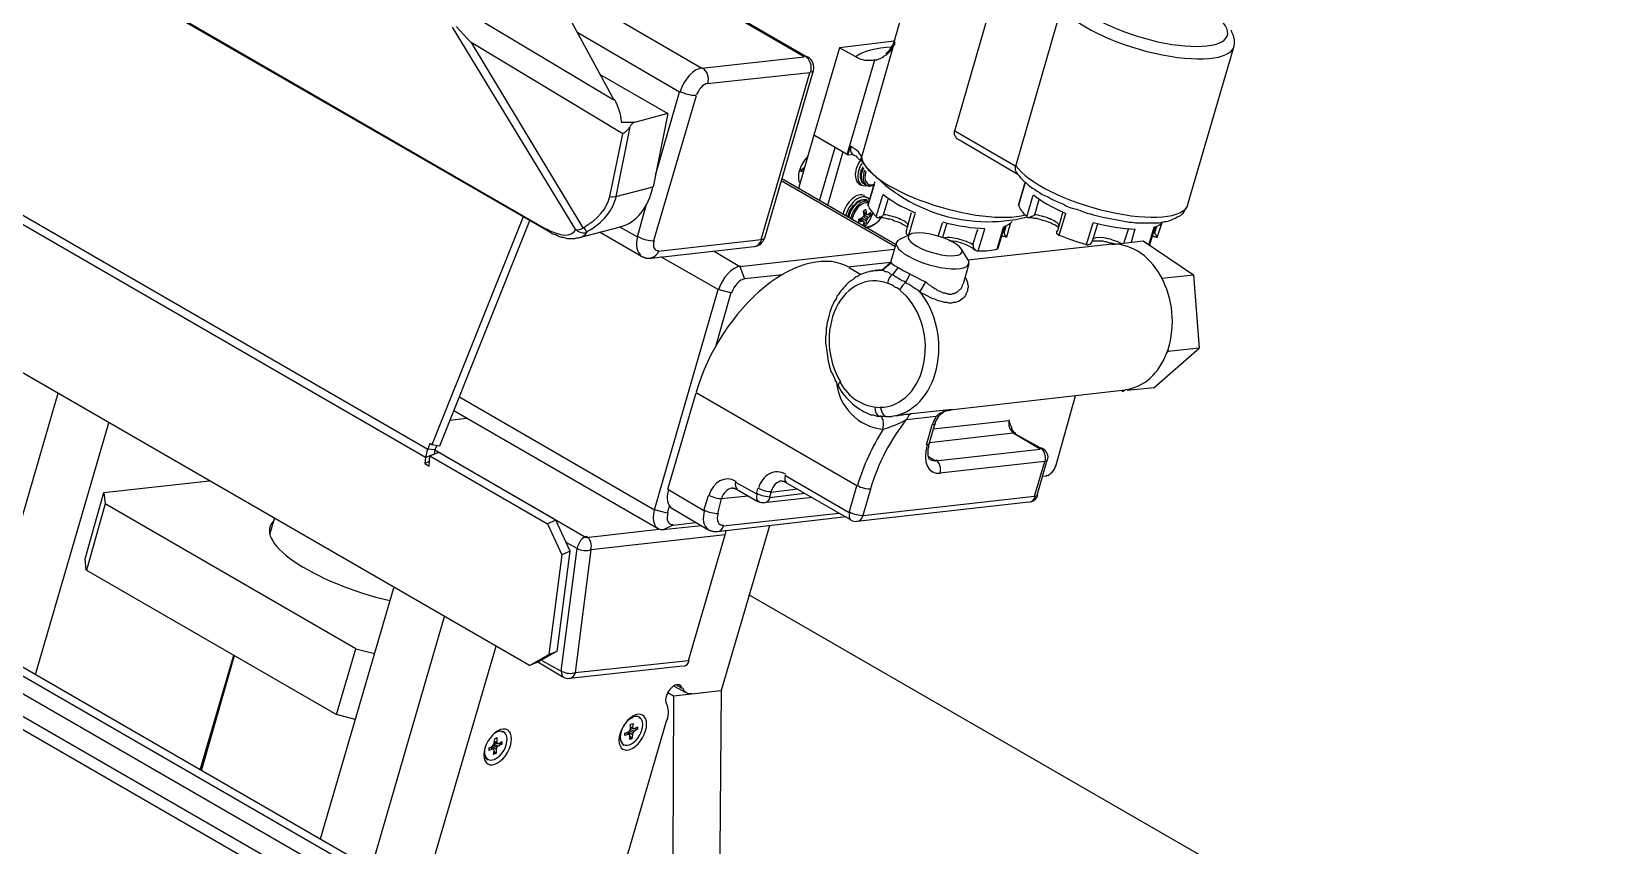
# Model space of a CAD drawing. Header units: inches. Extents: x 109 to 1721, y 29 to 669.
# Drawn here: x 1471.7 to 1523, y 399.7 to 426 of the extents above; entities that cross this region are included whole.
import ezdxf

# ---------------------------------------------------------------- set-up
doc = ezdxf.new("R2010")
doc.units = ezdxf.units.IN
doc.header["$LTSCALE"] = 0.03937
doc.header["$MEASUREMENT"] = 0
doc.layers.add('PDF3_Geometría', color=7, linetype='Continuous')

# ---------------------------------------------------------------- blocks, each defined once
blk = doc.blocks.new('OH3A1-1$-$ASSY$$CENTER$TUB_-_v2$-$copia1')
at = {"layer": 'PDF3_Geometría', "lineweight": -3}
for points in [[(18.675, 13.3175), (18.705, 13.4225)], [(18.7533, 13.2025), (18.8125, 13.4075)], [(17.685, 13.3867), (18.2242, 13.075)], [(18.2267, 13.0725), (17.6875, 13.3833)], [(18.23, 13.3933), (18.3117, 13.2425)], [(19.115, 13.3108), (19.115, 13.3125), (19.1158, 13.3142), (19.1158, 13.3158), (19.1158, 13.3175), (19.1158, 13.3192), (19.1158, 13.3208), (19.115, 13.3225), (19.115, 13.3242), (19.1142, 13.3267), (19.1125, 13.33), (19.1117, 13.3325)], [(18.1109, 13.3625), (18.3117, 13.2425)], [(18.3009, 13.3558), (18.4258, 13.2833), (18.5583, 13.2983), (18.4342, 13.37)], [(18.5625, 13.2975), (18.4358, 13.3708)], [(18.8325, 13.1567), (18.8917, 13.3617)], [(18.2625, 13.0742), (18.1025, 13.3367)], [(18.1075, 13.3375), (18.1125, 13.3317), (18.1175, 13.3267), (18.1217, 13.3217), (18.1267, 13.3167)], [(18.3067, 13.1175), (18.3233, 13.1983), (18.1267, 13.3167), (18.2717, 13.0767)], [(18.3658, 13.145), (18.3967, 13.2525), (18.265, 13.3292)], [(18.675, 13.3183), (18.6042, 13.31), (18.5708, 13.1967)], [(18.625, 13.2983), (18.6042, 13.31)], [(18.65, 13.2942), (18.6467, 13.2933), (18.6433, 13.2933), (18.64, 13.2933), (18.6375, 13.2933), (18.6342, 13.2942), (18.6308, 13.295), (18.6275, 13.2967), (18.625, 13.2983)], [(18.6742, 13.3133), (18.6325, 13.1683)], [(18.65, 13.2942), (18.6525, 13.2942), (18.6542, 13.295), (18.6558, 13.2958), (18.6583, 13.2967), (18.66, 13.2975), (18.6617, 13.2992), (18.6633, 13.3), (18.665, 13.3008), (18.6667, 13.3025), (18.6683, 13.3042), (18.6692, 13.305), (18.6708, 13.3067), (18.6717, 13.3083), (18.6725, 13.31), (18.6733, 13.3117), (18.6742, 13.3133)], [(19.055, 13.1058), (19.115, 13.3108)], [(18.2933, 13.2758), (18.3817, 13.225), (18.3625, 13.13)], [(18.3692, 13.0467), (18.5025, 13.0617), (18.5658, 13.2775), (18.4325, 13.2633)], [(18.57, 13.28), (18.5067, 13.0633)], [(18.6142, 13.1717), (18.65, 13.2942)], [(18.4183, 13.2475), (18.3633, 13.06)], [(18.0675, 12.7792), (17.3109, 13.2167)], [(17.3134, 13.2275), (18.0708, 12.79)], [(18.3817, 13.225), (18.3383, 13.2133)], [(18.3325, 13.2075), (18.3142, 13.1175), (18.3625, 13.13)], [(18.3325, 13.2075), (18.3317, 13.2067), (18.3308, 13.205), (18.3283, 13.2025), (18.3258, 13.2), (18.3233, 13.1983)], [(18.5783, 13.1117), (18.5983, 13.1808), (18.5708, 13.1967), (18.5508, 13.1275)], [(18.6142, 13.1717), (18.5708, 13.1967)], [(18.7617, 13.1892), (18.7583, 13.1908), (18.7575, 13.1917), (18.7558, 13.1925), (18.755, 13.1942), (18.7542, 13.195), (18.7533, 13.1967), (18.7525, 13.1975)], [(18.7533, 13.2025), (18.8325, 13.1567)], [(18.6083, 13.175), (18.5883, 13.1058)], [(18.615, 13.1708), (18.6183, 13.1825)], [(18.6217, 13.1717), (18.615, 13.1708)], [(18.62, 13.1725), (18.6225, 13.1708), (18.625, 13.17), (18.6267, 13.1683), (18.6283, 13.1667), (18.6292, 13.1658), (18.6308, 13.165), (18.6308, 13.1642), (18.6317, 13.1642), (18.6317, 13.1633)], [(18.7617, 13.1892), (18.8342, 13.1467)], [(18.5575, 13.1508), (18.5542, 13.1492), (18.555, 13.1525), (18.5583, 13.155)], [(18.5567, 13.1533), (18.5575, 13.1525)], [(18.5575, 13.1533), (18.5575, 13.1542), (18.5583, 13.1533)], [(18.6342, 13.1558), (18.6333, 13.1542), (18.6325, 13.1525), (18.6317, 13.1508), (18.6317, 13.1492), (18.6308, 13.1475), (18.6308, 13.1458), (18.6308, 13.1442), (18.6308, 13.1433), (18.6308, 13.1417), (18.6317, 13.14), (18.6317, 13.1383), (18.6325, 13.1375), (18.6325, 13.1367), (18.6333, 13.135), (18.635, 13.1342), (18.6358, 13.1333), (18.6383, 13.1325), (18.6392, 13.1317), (18.6408, 13.1317), (18.6417, 13.1308), (18.6433, 13.1308), (18.645, 13.1317), (18.6458, 13.1317), (18.6475, 13.1317), (18.6483, 13.1325)], [(18.8325, 13.1567), (18.8317, 13.1558), (18.8317, 13.155), (18.8317, 13.1533), (18.8317, 13.1525), (18.8317, 13.1517), (18.8325, 13.15), (18.8325, 13.1492), (18.8333, 13.1483)], [(18.6758, 13.0525), (18.5283, 13.1375)], [(18.6767, 13.055), (18.5292, 13.14)], [(18.6325, 13.1317), (18.6292, 13.1333)], [(18.6492, 13.1342), (18.6408, 13.1058)], [(18.6408, 13.1058), (18.6492, 13.1342)], [(18.8334, 13.1483), (18.835, 13.1458), (18.8367, 13.1442), (18.8384, 13.1417), (18.8408, 13.1392), (18.8433, 13.1367), (18.8458, 13.135), (18.8483, 13.1325), (18.8508, 13.1308), (18.8542, 13.1283), (18.8567, 13.1267), (18.86, 13.1242), (18.8633, 13.1225), (18.8667, 13.12), (18.8708, 13.1183), (18.8742, 13.1167), (18.8783, 13.1142), (18.8817, 13.1125), (18.8858, 13.1108), (18.89, 13.1092), (18.8942, 13.1075), (18.8983, 13.105), (18.9025, 13.1033), (18.9067, 13.1017), (18.9117, 13.1008), (18.9158, 13.0992), (18.92, 13.0975), (18.925, 13.0958), (18.9292, 13.095), (18.9342, 13.0933), (18.9383, 13.0925), (18.9433, 13.0908), (18.9475, 13.09), (18.9525, 13.0892), (18.9567, 13.0883), (18.9617, 13.0875), (18.9658, 13.0867), (18.9708, 13.0858), (18.975, 13.085), (18.9792, 13.0842), (18.9833, 13.0842), (18.9875, 13.0833), (18.9917, 13.0833), (18.9958, 13.0833), (19, 13.0833), (19.0033, 13.0833), (19.0075, 13.0833), (19.0108, 13.0833), (19.015, 13.0833), (19.0183, 13.0833), (19.0217, 13.0842), (19.025, 13.085), (19.0275, 13.085), (19.0308, 13.0858), (19.0333, 13.0867), (19.0367, 13.0883), (19.0392, 13.0892), (19.0417, 13.0908), (19.0442, 13.0917), (19.0467, 13.0933), (19.0492, 13.0958), (19.0508, 13.0983), (19.0525, 13.1008), (19.0533, 13.1017), (19.0542, 13.1033), (19.055, 13.105), (19.055, 13.1058)], [(18.8442, 13.1342), (18.8358, 13.1058)], [(18.8358, 13.1058), (18.8442, 13.1342)], [(18.2025, 12.51), (18.2275, 12.5242), (18.2383, 12.5284), (18.2133, 12.5142), (18.2025, 12.51), (17.1309, 13.1283)], [(18.6417, 13.11), (18.6392, 13.1117), (18.6383, 13.1117), (18.6375, 13.1125), (18.6367, 13.1125), (18.6358, 13.1125), (18.6333, 13.1125), (18.6317, 13.1125), (18.63, 13.1117), (18.6275, 13.1108), (18.6258, 13.1092), (18.6242, 13.1075), (18.6225, 13.1058), (18.6208, 13.1042), (18.6192, 13.1017), (18.6175, 13.1), (18.6167, 13.0975), (18.6158, 13.095), (18.615, 13.0925), (18.615, 13.0908)], [(18.6392, 13.1158), (18.6358, 13.1175)], [(18.6517, 13.0908), (18.66, 13.1192)], [(18.6667, 13.1133), (18.6608, 13.0933)], [(18.8467, 13.0908), (18.855, 13.1192)], [(18.8625, 13.1133), (18.8567, 13.0933)], [(18.1942, 13.0908), (18.0758, 12.7958)], [(18.2992, 13.09), (18.2992, 13.09)], [(18.32, 13.0775), (18.3425, 13.065), (18.3542, 13.1075)], [(18.6325, 13.09), (18.6325, 13.09)], [(18.6392, 13.095), (18.635, 13.0975), (18.6392, 13.0958)], [(18.635, 13.0958), (18.64, 13.0942)], [(18.6367, 13.095), (18.635, 13.0958)], [(18.635, 13.0958), (18.64, 13.0942)], [(18.6408, 13.09), (18.635, 13.0942), (18.6417, 13.09)], [(18.635, 13.0933), (18.635, 13.0933)], [(18.635, 13.0908), (18.635, 13.0908)], [(18.635, 13.0908), (18.64, 13.0883)], [(18.64, 13.0875), (18.635, 13.0908)], [(18.6392, 13.0958), (18.6392, 13.0958)], [(18.64, 13.0942), (18.64, 13.0942)], [(18.6408, 13.1058), (18.6408, 13.1058)], [(18.6442, 13.0925), (18.6408, 13.0942)], [(18.6417, 13.11), (18.6417, 13.11)], [(18.6417, 13.0942), (18.6417, 13.0942)], [(18.6417, 13.09), (18.6417, 13.09)], [(18.645, 13.0925), (18.6458, 13.0942), (18.6467, 13.0967)], [(18.6517, 13.0908), (18.6525, 13.09), (18.6533, 13.09), (18.655, 13.09), (18.6558, 13.0908), (18.6575, 13.0908), (18.6583, 13.0917), (18.66, 13.0925), (18.6608, 13.0933)], [(18.6533, 13.09), (18.6558, 13.09), (18.6583, 13.09), (18.6608, 13.09), (18.6642, 13.0892), (18.6667, 13.0883), (18.6692, 13.0883), (18.6725, 13.0875), (18.675, 13.0858), (18.6783, 13.085), (18.6808, 13.0842), (18.6833, 13.0833), (18.6858, 13.0817), (18.6875, 13.0808), (18.69, 13.0792), (18.6908, 13.0783), (18.6917, 13.0783), (18.6925, 13.0775)], [(18.6908, 13.0733), (18.6975, 13.0967)], [(18.7017, 13.095), (18.6933, 13.0667)], [(18.8358, 13.1058), (18.8358, 13.1058)], [(18.8467, 13.0908), (18.8475, 13.09), (18.8483, 13.09), (18.85, 13.09), (18.8508, 13.0908), (18.8525, 13.0908), (18.8533, 13.0917), (18.855, 13.0925), (18.8567, 13.0933)], [(18.8492, 13.09), (18.8508, 13.09), (18.8533, 13.09), (18.8558, 13.0892), (18.8592, 13.0892), (18.8617, 13.0883), (18.865, 13.0875), (18.8675, 13.0867), (18.8708, 13.0858), (18.8733, 13.085), (18.8758, 13.0842), (18.8783, 13.0833), (18.8808, 13.0817), (18.8833, 13.0808), (18.885, 13.0792), (18.8858, 13.0792), (18.8867, 13.0783), (18.8867, 13.0775), (18.8875, 13.0775)], [(18.8867, 13.0733), (18.8933, 13.0967)], [(18.8967, 13.095), (18.8883, 13.0667)], [(18.2025, 13.0858), (18.0858, 12.7942), (18.0758, 12.7958), (18.0733, 12.7975)], [(18.32, 13.0775), (18.265, 13.0633), (18.2633, 13.0633), (18.2608, 13.0625), (18.2583, 13.0625), (18.2558, 13.0625), (18.2533, 13.0625), (18.2517, 13.0625), (18.2492, 13.0633), (18.2467, 13.0642), (18.2442, 13.0642), (18.2417, 13.065), (18.2392, 13.0658), (18.2367, 13.0675), (18.2342, 13.0683), (18.2317, 13.0692), (18.2292, 13.0708), (18.2267, 13.0725)], [(18.2842, 13.0767), (18.2842, 13.0767)], [(18.3467, 13.04), (18.2942, 13.0708)], [(18.6292, 13.0875), (18.6333, 13.085)], [(18.6333, 13.085), (18.6292, 13.0875)], [(18.6317, 13.0875), (18.6308, 13.0883)], [(18.635, 13.085), (18.6308, 13.0883)], [(18.6308, 13.0883), (18.635, 13.085)], [(18.6325, 13.0892), (18.6392, 13.0858)], [(18.6392, 13.0858), (18.6325, 13.0892)], [(18.6325, 13.085), (18.6325, 13.085)], [(18.635, 13.085), (18.635, 13.085)], [(18.6375, 13.0825), (18.635, 13.085)], [(18.635, 13.0833), (18.635, 13.0833)], [(18.6358, 13.0783), (18.6375, 13.08), (18.6392, 13.0808)], [(18.6367, 13.0775), (18.6425, 13.0783)], [(18.6383, 13.0767), (18.6425, 13.0783)], [(18.6392, 13.0858), (18.6392, 13.0858)], [(18.64, 13.0883), (18.64, 13.0875)], [(18.6483, 13.0808), (18.6433, 13.0775)], [(18.6933, 13.0667), (18.6925, 13.0675), (18.6917, 13.0683), (18.6908, 13.0692), (18.6908, 13.0708), (18.6908, 13.0717), (18.6908, 13.0725), (18.6908, 13.0733)], [(18.7317, 13.0658), (18.7375, 13.0833)], [(18.7425, 13.0817), (18.7375, 13.0642)], [(18.7767, 13.055), (18.7833, 13.075)], [(18.7917, 13.075), (18.7833, 13.0467)], [(18.8083, 13.0492), (18.8167, 13.0775)], [(18.8175, 13.0775), (18.8092, 13.05)], [(18.8142, 13.0667), (18.8158, 13.0658), (18.8175, 13.0658), (18.8192, 13.065), (18.8208, 13.065), (18.8258, 13.0825)], [(18.8175, 13.07), (18.82, 13.0792)], [(18.8208, 13.065), (18.82, 13.065), (18.82, 13.0658), (18.8192, 13.0667), (18.8183, 13.0675), (18.8183, 13.0683), (18.8175, 13.07)], [(18.8883, 13.0667), (18.8875, 13.0675), (18.8867, 13.0675), (18.8867, 13.0683), (18.8858, 13.0692), (18.8858, 13.07), (18.8858, 13.0717), (18.8858, 13.0725), (18.8867, 13.0733)], [(18.9242, 13.055), (18.9325, 13.0833)], [(18.9383, 13.0817), (18.9317, 13.0608)], [(18.9725, 13.0567), (18.9783, 13.075)], [(18.9867, 13.075), (18.9817, 13.0583)], [(19.005, 13.0542), (19.0117, 13.0775)], [(19.0125, 13.0775), (19.0058, 13.0542)], [(19.0092, 13.0658), (19.0108, 13.0658), (19.0125, 13.065), (19.0142, 13.065), (19.0158, 13.0642), (19.0217, 13.0825)], [(19.0125, 13.07), (19.015, 13.0792)], [(19.0158, 13.0642), (19.0158, 13.065), (19.015, 13.065), (19.015, 13.0658), (19.0142, 13.0667), (19.0142, 13.0675), (19.0133, 13.0683), (19.0125, 13.07)], [(18.3467, 13.04), (18.3483, 13.0392), (18.35, 13.0392), (18.3517, 13.0383), (18.3533, 13.0375), (18.355, 13.0375), (18.3567, 13.0375), (18.3583, 13.0375), (18.36, 13.0375), (18.4933, 13.0525)], [(18.475, 13.0267), (18.675, 13.0492)], [(18.6775, 13.0567), (18.67, 13.0317)], [(18.6958, 13.0683), (18.6817, 13.0617)], [(18.7617, 13.0492), (18.77, 13.0358)], [(18.9533, 13.055), (18.7708, 13.035)], [(18.7833, 13.0467), (18.7825, 13.0467), (18.7808, 13.0475), (18.78, 13.0483), (18.7792, 13.0492), (18.7783, 13.05), (18.7775, 13.0517), (18.7775, 13.0533), (18.7767, 13.055)], [(18.8083, 13.0492), (18.8092, 13.05)], [(18.9242, 13.055), (18.9258, 13.0542), (18.9267, 13.055), (18.9275, 13.055), (18.9292, 13.0558), (18.93, 13.0567), (18.9308, 13.0583), (18.9317, 13.0592), (18.9317, 13.0608)], [(18.9317, 13.06), (18.9325, 13.06), (18.9333, 13.06), (18.9342, 13.06), (18.9358, 13.06), (18.9375, 13.06), (18.9392, 13.06), (18.9408, 13.06), (18.9433, 13.06), (18.945, 13.06), (18.9475, 13.0592), (18.9492, 13.0592), (18.9517, 13.0583), (18.9542, 13.0575), (18.9558, 13.0575), (18.9583, 13.0567), (18.9608, 13.0558)], [(18.9567, 13.055), (18.9975, 13.06), (19.0625, 13.0158)], [(18.9567, 13.055), (18.9567, 13.055)], [(18.9567, 13.055), (18.9567, 13.055)], [(18.4467, 12.9967), (18.3725, 13.0392)], [(18.4417, 13.0467), (18.475, 13.0267)], [(18.67, 13.0317), (18.615, 13.0258)], [(18.6717, 13.0317), (18.6592, 13.0217)], [(18.6592, 13.0225), (18.67, 13.0317)], [(18.7717, 13.03), (18.7642, 13.0042)], [(18.475, 13.0267), (18.4808, 13.0108)], [(18.5308, 13.0158), (18.4808, 13.0108)], [(18.65, 13.0217), (18.6475, 13.0208), (18.645, 13.0208), (18.6425, 13.02), (18.64, 13.0192), (18.6375, 13.0183), (18.635, 13.0175), (18.6325, 13.0167), (18.63, 13.0158), (18.6283, 13.0142), (18.6258, 13.0133), (18.6233, 13.0117), (18.6217, 13.01), (18.6192, 13.0083), (18.6167, 13.0067), (18.615, 13.005), (18.6133, 13.0033), (18.6108, 13.0008), (18.6092, 12.9992), (18.6075, 12.9967), (18.6058, 12.995), (18.6042, 12.9925), (18.6025, 12.99), (18.6008, 12.9883), (18.6, 12.9858), (18.5983, 12.9833), (18.5967, 12.9808), (18.5958, 12.9783), (18.5942, 12.975), (18.5933, 12.9725), (18.5925, 12.97), (18.5917, 12.9675), (18.5908, 12.9642), (18.5892, 12.9583), (18.5875, 12.9525), (18.5875, 12.95), (18.5867, 12.9467), (18.5867, 12.9408), (18.5858, 12.935), (18.5858, 12.9283), (18.5867, 12.9225), (18.5875, 12.9167), (18.5883, 12.9108), (18.5892, 12.9042), (18.5908, 12.8983), (18.5925, 12.8925), (18.5933, 12.89), (18.595, 12.8875), (18.5975, 12.8817), (18.5983, 12.8792), (18.6, 12.8767), (18.6008, 12.8742), (18.6025, 12.8717)], [(18.6317, 13.0158), (18.6167, 13.025)], [(18.6592, 13.0225), (18.65, 13.0217)], [(18.6592, 13.0217), (18.6592, 13.0225)], [(18.6725, 13.0158), (18.67, 13.0167), (18.6683, 13.0183), (18.6667, 13.0192), (18.665, 13.02), (18.6633, 13.02), (18.6625, 13.0208), (18.6608, 13.0217), (18.6592, 13.0217)], [(18.68, 13.0258), (18.6725, 13.0158)], [(18.69, 13.0058), (18.6875, 13.0075), (18.685, 13.0083), (18.6825, 13.01), (18.6808, 13.0108), (18.6783, 13.0125), (18.6767, 13.0133), (18.6742, 13.015), (18.6725, 13.0158)], [(18.69, 13.0058), (18.695, 13.0167)], [(18.7683, 13.0108), (18.7692, 13.0083), (18.77, 13.0058), (18.77, 13.0042), (18.7708, 13.0017), (18.7708, 13), (18.77, 12.9975), (18.77, 12.995), (18.7692, 12.9933), (18.7683, 12.9917), (18.7675, 12.9892), (18.7658, 12.9875), (18.7642, 12.9858), (18.7625, 12.9842), (18.7608, 12.9833), (18.7592, 12.9817), (18.7567, 12.9808), (18.7542, 12.98), (18.7517, 12.98), (18.7492, 12.9792), (18.7458, 12.9792), (18.7433, 12.98), (18.74, 12.98), (18.7375, 12.9808), (18.7342, 12.9817), (18.7308, 12.9825), (18.7275, 12.9842), (18.725, 12.985), (18.7217, 12.9867), (18.7183, 12.9883), (18.715, 12.99), (18.7117, 12.9917), (18.7083, 12.9933)], [(18.7667, 13.0133), (18.7683, 13.0108)], [(19.0217, 13.0117), (19.0625, 13.0158), (19.07, 12.9208)], [(19.0217, 13.0108), (19.0217, 13.0117)], [(18.3642, 12.7117), (18.4467, 12.9967)], [(18.4633, 12.9925), (18.4433, 12.9225)], [(18.4633, 12.9925), (18.4467, 12.9967)], [(18.6817, 12.9967), (18.6783, 12.9992), (18.6758, 13), (18.6742, 13.0017), (18.6725, 13.0025), (18.67, 13.0033), (18.6667, 13.005)], [(18.7083, 12.9933), (18.7067, 12.995), (18.7042, 12.9967), (18.7017, 12.9983), (18.6992, 13), (18.6967, 13.0017), (18.6942, 13.0033), (18.6917, 13.0042), (18.69, 13.0058)], [(18.7083, 12.9933), (18.7158, 13.0067)], [(18.7158, 13.0067), (18.7175, 13.005), (18.7192, 13.0033), (18.7217, 13.0025), (18.7233, 13.0008), (18.725, 13), (18.7275, 12.9983), (18.7292, 12.9975), (18.7308, 12.9958), (18.7333, 12.995), (18.735, 12.9942), (18.7367, 12.9933), (18.7383, 12.9925), (18.7408, 12.9925), (18.7425, 12.9917), (18.7442, 12.9917), (18.7458, 12.9908), (18.7475, 12.9908), (18.7492, 12.9908), (18.7508, 12.9917), (18.7525, 12.9917), (18.7533, 12.9925), (18.755, 12.9925), (18.7558, 12.9933), (18.7575, 12.9942), (18.7583, 12.995), (18.76, 12.9967), (18.7608, 12.9975), (18.7617, 12.9983), (18.7625, 13), (18.7633, 13.0017), (18.7633, 13.0025), (18.7642, 13.0042)], [(18.9767, 12.8667), (19.0117, 12.87), (19.07, 12.9208), (19.03, 12.9167)], [(19.03, 12.9167), (19.0283, 12.915), (19.03, 12.9167)], [(19.03, 12.9183), (19.03, 12.9167)], [(19.03, 12.9167), (19.03, 12.9183)], [(18.9742, 12.8667), (18.7475, 12.8408)], [(18.9708, 12.865), (18.97, 12.8658)], [(18.9725, 12.8658), (18.9708, 12.865)], [(18.9708, 12.865), (18.9725, 12.8658)], [(18.9733, 12.8658), (18.9742, 12.8667)], [(18.9742, 12.8667), (18.9742, 12.8667)], [(16.8717, 12.8333), (18.15, 12.0958)], [(18.3525, 12.0075), (16.8975, 12.8475)], [(18.3866, 12.0109), (16.9317, 12.8508)], [(17.4967, 12.5367), (17.5917, 12.8625)], [(17.4967, 12.5367), (17.5917, 12.8625)], [(18.1109, 12.8583), (18.3642, 12.7117)], [(18.3817, 12.7383), (18.4183, 12.8633)], [(18.6267, 12.7425), (18.4184, 12.8633)], [(18.8842, 12.7683), (18.91, 12.8592)], [(18.1291, 12.09), (16.8509, 12.8283)], [(16.9517, 12.8392), (16.9684, 12.8417), (18.4233, 12.0017)], [(17.5625, 12.4983), (17.6575, 12.8242)], [(18.1208, 12.83), (18.0992, 12.8275)], [(18.3683, 12.6875), (18.1042, 12.84)], [(18.6367, 12.8233), (18.6367, 12.8233)], [(18.6442, 12.835), (18.6442, 12.835)], [(18.6558, 12.8325), (18.6533, 12.8325), (18.6508, 12.8333), (18.6483, 12.8342), (18.6458, 12.8342)], [(18.6625, 12.8325), (18.6592, 12.8325), (18.6575, 12.8325), (18.6558, 12.8325)], [(18.6642, 12.8325), (18.6625, 12.8325)], [(18.6642, 12.8325), (18.6683, 12.8325), (18.6717, 12.8325)], [(18.6775, 12.8333), (18.6717, 12.8325)], [(18.75, 12.8417), (18.6975, 12.8358), (18.6958, 12.8358), (18.6933, 12.835), (18.6908, 12.835), (18.6883, 12.835), (18.6858, 12.8342), (18.6833, 12.8342), (18.68, 12.8333), (18.6775, 12.8333)], [(18.6792, 12.8233), (18.6792, 12.8233)], [(18.7167, 12.7958), (18.7242, 12.8217), (18.7258, 12.825), (18.7267, 12.8275), (18.7283, 12.83), (18.7292, 12.8325), (18.6908, 12.8283)], [(18.75, 12.8417), (18.7483, 12.8408), (18.7467, 12.8408), (18.7442, 12.84), (18.7417, 12.8392), (18.7392, 12.8383), (18.7375, 12.8367), (18.735, 12.835), (18.7342, 12.8342), (18.7333, 12.8333), (18.7325, 12.8325), (18.7317, 12.8317), (18.73, 12.8292), (18.7292, 12.8275), (18.7283, 12.8258), (18.7275, 12.8233), (18.72, 12.7967), (18.7192, 12.795), (18.7192, 12.7925), (18.7183, 12.79), (18.7183, 12.7883), (18.7183, 12.7867), (18.7183, 12.785), (18.7183, 12.7833), (18.7183, 12.7817), (18.7192, 12.78), (18.7192, 12.7792), (18.72, 12.7783), (18.72, 12.7775), (18.7208, 12.7767)], [(18.7258, 12.8167), (18.8233, 12.8275)], [(18.7292, 12.8325), (18.7308, 12.8342), (18.7317, 12.835), (18.7342, 12.8367), (18.7367, 12.8375), (18.7392, 12.8392), (18.7417, 12.84), (18.7442, 12.8408), (18.7475, 12.8408), (18.7483, 12.8417), (18.7492, 12.8417), (18.75, 12.8417)], [(18.75, 12.8417), (18.75, 12.8417)], [(18.8267, 12.8192), (18.8258, 12.8217), (18.825, 12.8233), (18.8242, 12.825), (18.8233, 12.8275)], [(18.7192, 12.7808), (18.7283, 12.775), (18.8642, 12.79), (18.8292, 12.8108), (18.7208, 12.7983)], [(18.8267, 12.8192), (18.8267, 12.8175), (18.8275, 12.8158), (18.8283, 12.8142), (18.8292, 12.8133), (18.83, 12.8125), (18.8308, 12.8117), (18.8317, 12.8108), (18.8317, 12.81), (18.8675, 12.79)], [(18.0783, 12.7833), (18.0675, 12.7792)], [(18.0733, 12.7975), (18.0708, 12.79)], [(18.08, 12.7892), (18.0708, 12.79)], [(18.2367, 12.6983), (18.085, 12.7858), (18.0733, 12.7817), (18.2258, 12.6933)], [(18.0783, 12.7833), (18.0783, 12.7833)], [(18.0825, 12.795), (18.08, 12.7892)], [(18.08, 12.7892), (18.2758, 12.6758), (18.37, 12.6867)], [(18.0675, 12.7792), (18.0667, 12.7717)], [(18.0725, 12.7742), (18.0667, 12.7717), (18.0725, 12.7683)], [(18.0725, 12.7683), (18.0733, 12.7817)], [(18.8567, 12.7292), (18.87, 12.7742), (18.7342, 12.7592)], [(18.86, 12.7308), (18.8733, 12.7758)], [(17.6267, 12.6483), (17.6508, 12.7342), (17.7875, 12.7492)], [(18.4692, 12.7475), (18.4967, 12.7325), (18.4983, 12.7392)], [(18.6192, 12.6983), (18.535, 12.7467), (18.5342, 12.7475), (18.5333, 12.7475), (18.5325, 12.7483), (18.5308, 12.7483), (18.5292, 12.7483)], [(18.5333, 12.7567), (18.6167, 12.7083), (18.6267, 12.7425)], [(18.7333, 12.7583), (18.7333, 12.7583)], [(18.8675, 12.755), (18.8725, 12.7558)], [(18.8675, 12.755), (18.8725, 12.7558)], [(17.6508, 12.7342), (17.6525, 12.7192)], [(18.3817, 12.7383), (18.4283, 12.7108), (18.4342, 12.73)], [(18.4858, 12.7292), (18.4508, 12.7258), (18.4458, 12.7067)], [(18.4708, 12.7383), (18.47, 12.7383), (18.4692, 12.7383), (18.4683, 12.7392), (18.4667, 12.7392), (18.465, 12.7392)], [(18.4708, 12.7383), (18.4983, 12.7225)], [(18.5692, 12.7275), (18.5058, 12.7208)], [(18.55, 12.7383), (18.515, 12.7342), (18.5133, 12.7275), (18.5592, 12.7333)], [(18.8492, 12.7217), (18.6267, 12.6967)], [(18.6442, 12.7383), (18.6342, 12.7042), (18.8567, 12.7292)], [(17.8717, 12.7), (17.8658, 12.6792)], [(18.3808, 12.7075), (18.3642, 12.7117)], [(18.3833, 12.7158), (18.3808, 12.7075)], [(18.4333, 12.6858), (18.3867, 12.7133)], [(18.6125, 12.7025), (18.4458, 12.6833), (18.4442, 12.6833), (18.4425, 12.6833), (18.4409, 12.6833), (18.4392, 12.6842), (18.4375, 12.6842), (18.4367, 12.685), (18.435, 12.685), (18.4334, 12.6858)], [(18.4533, 12.6908), (18.6033, 12.7075)], [(18.255, 12.6583), (18.2367, 12.6983), (18.2258, 12.6933), (18.2442, 12.6533)], [(18.4558, 12.6792), (18.2817, 12.66), (18.2617, 12.5008), (18.4083, 12.5167)], [(18.3883, 12.6917), (18.3758, 12.6858)], [(18.425, 12.6908), (18.3758, 12.6858)], [(18.3883, 12.6917), (18.4175, 12.695)], [(18.4083, 12.5167), (18.4558, 12.6792)], [(18.4275, 12.6967), (18.4275, 12.6967)], [(18.5133, 12.6908), (18.4508, 12.4775)], [(18.2183, 12.5167), (18.2433, 12.5025), (18.2642, 12.6617), (18.25, 12.6692)], [(17.6283, 12.6333), (17.6267, 12.6483)], [(18.2383, 12.5283), (18.255, 12.6583), (18.2442, 12.6533), (18.2275, 12.5242)], [(17.9317, 12.2858), (18.0267, 12.6108)], [(19.6092, 11.9542), (18.4867, 12.6017)], [(18.0008, 12.2583), (18.0925, 12.5733)], [(18.0008, 12.2583), (18.0925, 12.5733)], [(17.7758, 12.375), (17.8192, 12.5233)], [(17.8192, 12.5233), (17.7758, 12.375)], [(17.82, 12.5225), (17.7775, 12.375)], [(17.9775, 12.5317), (18.0017, 12.5258)], [(18.0717, 12.2358), (18.1592, 12.535)], [(18.2458, 12.495), (18.2133, 12.5142)], [(18.4008, 12.5092), (18.2542, 12.4933)], [(18.3817, 12.475), (18.3892, 12.4708), (18.3875, 12.1592)], [(18.3892, 12.4708), (18.4508, 12.4775)], [(18.39, 12.4833), (18.405, 12.475)], [(18.3933, 12.485), (18.4, 12.4808)], [(18.4125, 12.4733), (18.4508, 12.4775)], [(18.4508, 12.4775), (18.4483, 12.1658)], [(17.9767, 12.44), (17.9525, 12.4467)], [(18.38, 12.4392), (18.285, 12.1125)], [(18.3317, 12.4408), (18.3358, 12.4425)], [(18.3442, 12.4425), (18.345, 12.4425)], [(18.1583, 12.4233), (18.1592, 12.4242)], [(18.1683, 12.4242), (18.1683, 12.4233)], [(18.3192, 12.4183), (18.3192, 12.4142)], [(18.3283, 12.4233), (18.33, 12.4208)], [(18.3292, 12.4233), (18.3292, 12.4233)], [(18.3292, 12.4233), (18.3325, 12.4208)], [(18.3308, 12.4242), (18.3358, 12.4208)], [(18.3317, 12.4258), (18.3367, 12.4233)], [(18.3325, 12.4275), (18.3383, 12.425)], [(18.335, 12.4158), (18.3325, 12.4183)], [(18.335, 12.4158), (18.3325, 12.4142)], [(18.3333, 12.4308), (18.3358, 12.43)], [(18.3333, 12.43), (18.3367, 12.4283)], [(18.3333, 12.4292), (18.3367, 12.4283)], [(18.335, 12.4158), (18.335, 12.415)], [(18.3375, 12.4283), (18.3425, 12.4275)], [(18.3425, 12.4275), (18.3425, 12.43)], [(18.1433, 12.3958), (18.1433, 12.3958)], [(18.1517, 12.4042), (18.1542, 12.4017)], [(18.1525, 12.4042), (18.1525, 12.4042)], [(18.1525, 12.4042), (18.1558, 12.4017)], [(18.1542, 12.4058), (18.1592, 12.4017)], [(18.1558, 12.4067), (18.16, 12.4042)], [(18.1583, 12.3967), (18.1558, 12.3958)], [(18.1567, 12.4108), (18.16, 12.4092)], [(18.1567, 12.41), (18.16, 12.4092)], [(18.1567, 12.4083), (18.1617, 12.4058)], [(18.1583, 12.3967), (18.1567, 12.3992)], [(18.1575, 12.4117), (18.16, 12.4108)], [(18.1583, 12.3967), (18.1592, 12.3967)], [(18.1608, 12.4092), (18.1658, 12.4083)], [(18.1658, 12.4117), (18.1658, 12.4083), (18.1667, 12.4083)], [(18.3233, 12.4067), (18.3242, 12.4067)], [(18.1475, 12.3883), (18.1475, 12.3875)]]:
    blk.add_lwpolyline(points, dxfattribs=at)
for points in [[(17.6284, 12.6333), (17.9525, 12.4467), (17.9775, 12.5317), (17.6525, 12.7192)], [(18.3358, 12.4208), (18.335, 12.415), (18.3325, 12.4142), (18.3325, 12.4192), (18.3325, 12.4208), (18.33, 12.4208), (18.3258, 12.4192), (18.3258, 12.4225), (18.3308, 12.4242), (18.3325, 12.4258), (18.3333, 12.4283), (18.3333, 12.4342), (18.3367, 12.435), (18.3358, 12.43), (18.3367, 12.4283), (18.3383, 12.4283), (18.3425, 12.4308), (18.3425, 12.4275), (18.3383, 12.425), (18.3367, 12.4233)], [(18.1592, 12.4017), (18.1592, 12.3967), (18.1558, 12.395), (18.1567, 12.4), (18.1558, 12.4017), (18.1542, 12.4017), (18.15, 12.4), (18.15, 12.4033), (18.1542, 12.405), (18.1558, 12.4075), (18.1567, 12.41), (18.1575, 12.415), (18.16, 12.4167), (18.16, 12.4108), (18.16, 12.4092), (18.1625, 12.4092), (18.1667, 12.4117), (18.1667, 12.4083), (18.1617, 12.4058), (18.16, 12.4042)]]:
    blk.add_lwpolyline(points, close=True, dxfattribs=at)
for centre, radius, start, end in [((18.6441, 13.3284), 0.0328, 307.7728, 340.5519), ((18.6878, 13.3142), 0.0127, 164.0148, 184.4603), ((18.5554, 13.2846), 0.0154, 343.7685, 59.9996), ((18.3337, 13.4523), 0.2389, 267.025, 271.2386), ((18.3576, 13.1899), 0.0309, 129.4769, 143.7938), ((18.5868, 13.1227), 0.0564, 59.9136, 60.5341), ((18.5932, 13.1388), 0.0429, 134.3883, 163.3693), ((18.6431, 13.1653), 0.0114, 163.6209, 184.0649), ((18.7967, 13.2957), 0.211, 218.5468, 283.9209), ((18.6619, 13.1383), 0.0128, 186.2029, 195.3403), ((18.8566, 13.1374), 0.0124, 183.7774, 195.4166), ((18.6504, 13.0826), 0.0353, 133.5488, 167.5365), ((18.6529, 13.0809), 0.0353, 133.5488, 167.5365), ((18.6155, 13.133), 0.0469, 286.7644, 292.4341), ((18.606, 13.1218), 0.042, 310.3155, 313.3957), ((18.5894, 13.0878), 0.0469, 7.5638, 13.2335), ((18.5947, 13.1013), 0.042, 346.6077, 349.6878), ((18.6009, 13.0892), 0.0389, 9.9817, 16.6846), ((18.6103, 13.078), 0.0336, 27.9799, 30.8272), ((18.6154, 13.1029), 0.0321, 318.2096, 341.8012), ((18.6162, 13.11), 0.0323, 319.6183, 323.456), ((18.6379, 13.1196), 0.0253, 277.0179, 280.0781), ((18.642, 13.1062), 0.000953, 185.9281, 193.7954), ((18.6289, 13.1103), 0.0204, 309.6476, 319.5216), ((18.6298, 13.1049), 0.0187, 310.1641, 321.101), ((18.6218, 13.1002), 0.0255, 342.1064, 350.9157), ((18.6559, 13.0961), 0.00609, 227.7308, 229.8838), ((18.6524, 13.0193), 0.075, 67.5808, 83.3007), ((18.837, 13.1062), 0.000953, 185.91, 193.7774), ((18.8509, 13.0961), 0.00609, 227.7128, 229.8658), ((18.8474, 13.0193), 0.075, 67.5654, 83.2844), ((18.2615, 13.0822), 0.019, 283.7631, 324.7647), ((18.6201, 13.1223), 0.0389, 283.3084, 290.0226), ((18.6339, 13.1193), 0.0336, 269.1652, 272.0125), ((18.6158, 13.0875), 0.0203, 340.4631, 350.3636), ((18.6121, 13.0749), 0.0256, 19.9465, 22.9686), ((18.6209, 13.0983), 0.0254, 308.7172, 317.906), ((18.621, 13.0895), 0.0187, 338.8848, 349.8474), ((18.6089, 13.0992), 0.0328, 336.5663, 340.3474), ((18.6304, 13.101), 0.0263, 292.3862, 300.3179), ((18.8029, 13.0006), 0.0713, 77.9281, 79.9618), ((18.9983, 13.0017), 0.0693, 77.8911, 79.9797), ((18.4921, 13.0679), 0.0154, 276.3252, 343.7664), ((18.7445, 13.0033), 0.0567, 51.2075, 88.602), ((18.8081, 13.0522), 0.00268, 288.2874, 292.1872), ((18.8939, 13.079), 0.0135, 245.9293, 247.3573), ((18.9983, 13.3331), 0.2875, 247.6632, 255.0979), ((18.9288, 13.0712), 0.0168, 255.0461, 256.2552), ((18.8612, 13.3277), 0.3524, 237.1411, 245.638), ((18.7596, 13.1638), 0.1405, 241.8416, 265.6952), ((18.784, 13.057), 0.0101, 268.1853, 269.8099), ((18.6568, 12.9675), 0.0539, 86.6484, 96.3283), ((18.9135, 12.9557), 0.1218, 342.5118, 28.6744), ((18.9316, 12.9517), 0.1033, 339.7748, 341.6172), ((18.6679, 12.8836), 0.0682, 185.8451, 263.3647), ((18.6751, 12.9117), 0.0829, 208.9074, 249.3478), ((18.6581, 12.9037), 0.0595, 206.9879, 268.6697), ((18.903, 12.6616), 0.2701, 141.6887, 163.3865), ((18.6151, 12.971), 0.1615, 286.1568, 297.979), ((18.9024, 12.6616), 0.2868, 147.4019, 163.516), ((18.1122, 12.774), 0.0447, 157.7831, 172.1537), ((18.1009, 12.7813), 0.0222, 157.6934, 171.9634), ((18.8613, 12.7796), 0.0129, 343.7793, 60.018), ((18.8539, 12.7788), 0.017, 344.661, 18.4325), ((18.7181, 12.7638), 0.017, 344.661, 18.4325), ((18.8716, 12.7645), 0.0083, 277.9456, 278.8261), ((18.5054, 12.7338), 0.0129, 240.0215, 276.3376), ((18.8488, 12.7346), 0.0129, 276.339, 343.7703), ((18.4402, 12.6837), 0.0165, 344.4051, 5.6937), ((18.6254, 12.7096), 0.0129, 240.0006, 276.3358), ((18.2529, 12.5063), 0.0129, 239.9946, 276.328)]:
    blk.add_arc(centre, radius, start, end, dxfattribs=at)
for points in [[(19.107, 13.328), (19.1086, 13.3451), (19.0725, 13.3696), (19.0225, 13.3855)], [(18.8927, 13.3622), (18.9076, 13.3401), (18.9579, 13.3151), (19.0124, 13.3028)], [(18.9068, 13.3725), (18.919, 13.3524), (18.9657, 13.3291), (19.0162, 13.3178)], [(19.0162, 13.3178), (19.0667, 13.3066), (19.1054, 13.311), (19.107, 13.328)], [(18.5631, 13.2979), (18.5621, 13.2985), (18.5609, 13.2988), (18.5596, 13.2986)], [(18.5668, 13.2783), (18.5691, 13.2861), (18.566, 13.2952), (18.5598, 13.2986)], [(18.6724, 13.3106), (18.6508, 13.3097), (18.6347, 13.3056), (18.6257, 13.2985)], [(19.0124, 13.3028), (19.067, 13.2904), (19.1102, 13.2941), (19.1153, 13.3116)], [(18.4262, 13.2838), (18.415, 13.2826), (18.4021, 13.2688), (18.3975, 13.2531)], [(18.4334, 13.2633), (18.4358, 13.2711), (18.4327, 13.2802), (18.4264, 13.2836)], [(18.5664, 13.2785), (18.5686, 13.2787), (18.5699, 13.2793), (18.5702, 13.2803)], [(18.3971, 13.2537), (18.4031, 13.2504), (18.4125, 13.248), (18.4181, 13.2485)], [(18.4329, 13.2636), (18.4274, 13.2629), (18.4211, 13.2561), (18.4188, 13.2484)], [(18.3217, 13.2145), (18.3208, 13.2239), (18.3176, 13.234), (18.3127, 13.2432)], [(18.7531, 13.2026), (18.7526, 13.2009), (18.7523, 13.1992), (18.7524, 13.1977)], [(18.6189, 13.1827), (18.6175, 13.178), (18.6181, 13.1741), (18.6206, 13.1726)], [(18.6325, 13.1682), (18.6321, 13.1723), (18.6271, 13.1774), (18.6184, 13.1824)], [(18.6316, 13.1649), (18.6275, 13.1592), (18.6249, 13.1526), (18.6245, 13.1466)], [(18.6329, 13.1602), (18.6285, 13.1527), (18.6267, 13.1443), (18.6284, 13.1384)], [(18.6351, 13.1541), (18.6308, 13.1451), (18.6312, 13.1364), (18.6361, 13.1336)], [(18.6326, 13.1683), (18.6339, 13.1505), (18.6683, 13.1266), (18.7172, 13.1094)], [(18.6368, 13.1515), (18.6334, 13.143), (18.6341, 13.1353), (18.6386, 13.1327)], [(18.8327, 13.1572), (18.8476, 13.1351), (18.8979, 13.1101), (18.9524, 13.0978)], [(18.5522, 13.151), (18.5502, 13.1442), (18.5504, 13.138), (18.5529, 13.134)], [(18.6245, 13.1466), (18.6241, 13.1407), (18.6259, 13.1361), (18.6294, 13.134)], [(18.6284, 13.1384), (18.6301, 13.1324), (18.6349, 13.13), (18.641, 13.1319)], [(18.6381, 13.1495), (18.6363, 13.1438), (18.6365, 13.1385), (18.6389, 13.1353)], [(18.6389, 13.1353), (18.6412, 13.1322), (18.6452, 13.1315), (18.6497, 13.1336)], [(18.2718, 13.0768), (18.2909, 13.0874), (18.303, 13.1017), (18.3063, 13.1175)], [(18.2771, 13.0718), (18.2979, 13.0836), (18.3112, 13.0999), (18.315, 13.1182)], [(18.3069, 13.1172), (18.3098, 13.1169), (18.3125, 13.117), (18.3145, 13.1175)], [(18.32, 13.078), (18.3409, 13.0835), (18.3567, 13.1031), (18.3624, 13.1304)], [(18.6207, 13.1146), (18.615, 13.1098), (18.6105, 13.1023), (18.6086, 13.0949)], [(18.6271, 13.1143), (18.6202, 13.1099), (18.6142, 13.1012), (18.612, 13.0924)], [(18.6365, 13.1185), (18.6323, 13.1209), (18.6264, 13.1194), (18.6207, 13.1146)], [(18.6398, 13.1123), (18.6363, 13.1143), (18.631, 13.1127), (18.6261, 13.1082)], [(18.6433, 13.1122), (18.6404, 13.1179), (18.634, 13.1187), (18.6271, 13.1143)], [(18.6423, 13.1106), (18.6388, 13.1126), (18.6335, 13.1111), (18.6286, 13.1065)], [(18.6422, 13.1088), (18.6385, 13.1102), (18.6335, 13.1085), (18.6291, 13.1042)], [(18.6604, 13.1204), (18.6698, 13.1121), (18.6845, 13.1037), (18.7023, 13.0963)], [(18.8554, 13.1196), (18.8648, 13.1113), (18.8795, 13.1029), (18.8973, 13.0955)], [(18.6291, 13.1042), (18.6246, 13.0999), (18.6214, 13.0938), (18.6205, 13.0879)], [(18.6381, 13.1003), (18.637, 13.0999), (18.6359, 13.0993), (18.6348, 13.0983)], [(18.6413, 13.1058), (18.6425, 13.1013), (18.6462, 13.0964), (18.652, 13.0912)], [(18.6425, 13.0788), (18.6479, 13.0794), (18.6539, 13.0838), (18.6586, 13.0904)], [(18.6439, 13.0931), (18.6441, 13.0945), (18.6441, 13.0958), (18.6439, 13.0969)], [(18.7172, 13.1094), (18.7661, 13.0922), (18.8178, 13.0858), (18.8445, 13.0937)], [(18.8363, 13.1058), (18.8375, 13.1013), (18.8412, 13.0964), (18.847, 13.0912)], [(18.9524, 13.0978), (19.007, 13.0854), (19.0502, 13.0891), (19.0553, 13.1066)], [(18.2243, 13.0756), (18.2423, 13.0652), (18.2565, 13.0647), (18.2625, 13.0744)], [(18.2243, 13.0756), (18.2247, 13.0742), (18.2255, 13.0732), (18.2265, 13.0726)], [(18.2625, 13.074), (18.265, 13.0736), (18.2688, 13.0746), (18.2727, 13.0767)], [(18.2628, 13.0745), (18.2668, 13.0707), (18.2726, 13.0693), (18.2773, 13.0712)], [(18.273, 13.0767), (18.2749, 13.0736), (18.2764, 13.0715), (18.2771, 13.0709)], [(18.6287, 13.0878), (18.6284, 13.0864), (18.6284, 13.0851), (18.6286, 13.0839)], [(18.6345, 13.0805), (18.6355, 13.0809), (18.6367, 13.0816), (18.6378, 13.0825)], [(18.6935, 13.0804), (18.6919, 13.083), (18.6873, 13.0861), (18.681, 13.0887)], [(18.7022, 13.07), (18.6892, 13.0687), (18.6901, 13.0611), (18.7042, 13.053)], [(18.7516, 13.0578), (18.7374, 13.0659), (18.7153, 13.0714), (18.7022, 13.07)], [(18.7377, 13.0844), (18.7572, 13.0792), (18.7764, 13.0762), (18.7923, 13.076)], [(18.8169, 13.0786), (18.822, 13.0801), (18.8257, 13.0823), (18.8278, 13.085)], [(18.8885, 13.0804), (18.8869, 13.083), (18.8823, 13.0861), (18.876, 13.0887)], [(18.9327, 13.0836), (18.9522, 13.0784), (18.9714, 13.0754), (18.9873, 13.0751)], [(19.0119, 13.0778), (19.0172, 13.0794), (19.021, 13.0816), (19.0231, 13.0845)], [(18.3425, 13.0656), (18.3392, 13.0542), (18.3411, 13.0445), (18.3473, 13.0409)], [(18.3429, 13.0654), (18.3489, 13.062), (18.3583, 13.0597), (18.3639, 13.0602)], [(18.3638, 13.0601), (18.3615, 13.0523), (18.3641, 13.0466), (18.3696, 13.0473)], [(18.4938, 13.0526), (18.4982, 13.0531), (18.5019, 13.0566), (18.5034, 13.0617)], [(18.5031, 13.0618), (18.5053, 13.062), (18.5066, 13.0626), (18.5069, 13.0636)], [(18.682, 13.0616), (18.6733, 13.0575), (18.6778, 13.0487), (18.6933, 13.04)], [(18.6934, 13.0676), (18.6934, 13.0676), (18.6935, 13.0676), (18.6935, 13.0676)], [(18.7042, 13.053), (18.7184, 13.045), (18.7405, 13.0395), (18.7536, 13.0408)], [(18.7572, 13.0625), (18.7495, 13.0643), (18.7427, 13.0646), (18.7392, 13.0633)], [(18.7536, 13.0408), (18.7667, 13.0421), (18.7658, 13.0497), (18.7516, 13.0578)], [(18.7775, 13.0545), (18.7726, 13.0577), (18.765, 13.0607), (18.7572, 13.0625)], [(18.784, 13.0468), (18.7939, 13.0467), (18.8023, 13.0475), (18.8086, 13.0494)], [(18.9459, 13.0637), (18.9382, 13.0647), (18.9328, 13.0638), (18.9319, 13.0614)], [(18.969, 13.0565), (18.9625, 13.0599), (18.9537, 13.0627), (18.9459, 13.0637)], [(19.0204, 13.0142), (19.0046, 13.0424), (18.9789, 13.0581), (18.9533, 13.0553)], [(18.3605, 13.0384), (18.3648, 13.0389), (18.3685, 13.0424), (18.3701, 13.0475)], [(18.6173, 13.0253), (18.5884, 13.042), (18.5469, 13.0325), (18.5068, 13)], [(18.749, 13.0238), (18.7667, 13.0228), (18.7753, 13.0278), (18.7701, 13.0359)], [(18.4762, 13.0272), (18.465, 13.0259), (18.4521, 13.0121), (18.4475, 12.9964)], [(18.4814, 13.0107), (18.4748, 13.0099), (18.4671, 13.0016), (18.4643, 12.9922)], [(18.6667, 13.0048), (18.6406, 13.0147), (18.6135, 13.0019), (18.5996, 12.973)], [(18.6722, 13.0165), (18.6692, 13.014), (18.6669, 13.0097), (18.6662, 13.0053)], [(18.5068, 13), (18.4668, 12.9675), (18.4335, 12.9164), (18.4183, 12.8638)], [(18.7139, 12.904), (18.7198, 12.9393), (18.7068, 12.977), (18.6821, 12.9961)], [(18.6905, 13.0066), (18.6872, 13.0043), (18.6841, 13.0005), (18.6824, 12.9966)], [(18.7298, 12.8944), (18.7378, 12.9288), (18.7296, 12.9674), (18.7089, 12.9934)], [(18.5996, 12.973), (18.5857, 12.9441), (18.588, 12.9056), (18.6053, 12.8773)], [(18.9743, 12.8673), (18.998, 12.8699), (19.0184, 12.8882), (19.0286, 12.916)], [(18.6566, 12.8444), (18.6845, 12.8443), (18.7079, 12.8686), (18.7139, 12.904)], [(18.6717, 12.8331), (18.6992, 12.8361), (18.7219, 12.8601), (18.7298, 12.8944)], [(18.6053, 12.8779), (18.6029, 12.8754), (18.602, 12.8733), (18.6027, 12.872)], [(18.9742, 12.8673), (18.9742, 12.8673), (18.9743, 12.8673), (18.9743, 12.8673)], [(18.9742, 12.8673), (18.9742, 12.8673), (18.9742, 12.8673), (18.9742, 12.8673)], [(18.65, 12.8444), (18.6499, 12.8382), (18.6525, 12.8333), (18.6563, 12.8326)], [(18.6575, 12.8445), (18.6578, 12.8377), (18.6612, 12.8325), (18.6654, 12.8325)], [(18.6605, 12.8273), (18.6597, 12.8307), (18.6581, 12.8329), (18.6562, 12.8332)], [(18.6601, 12.8159), (18.6611, 12.8197), (18.6612, 12.8239), (18.6605, 12.8273)], [(18.6983, 12.8365), (18.6951, 12.8358), (18.6925, 12.833), (18.6914, 12.829)], [(18.7255, 12.822), (18.7273, 12.8222), (18.7284, 12.8227), (18.7287, 12.8235)], [(18.7323, 12.832), (18.7323, 12.8321), (18.7317, 12.8326), (18.7304, 12.8335)], [(18.8239, 12.8281), (18.8221, 12.8216), (18.8246, 12.8141), (18.8296, 12.8112)], [(18.8327, 12.8108), (18.8319, 12.8113), (18.8309, 12.8114), (18.8298, 12.8113)], [(18.7175, 12.7957), (18.7111, 12.7736), (18.7188, 12.7572), (18.7347, 12.7589)], [(18.718, 12.7962), (18.7198, 12.7963), (18.7209, 12.7969), (18.7212, 12.7976)], [(18.87, 12.7842), (18.869, 12.7874), (18.867, 12.7899), (18.8646, 12.7913)], [(18.8677, 12.7908), (18.8669, 12.7913), (18.8659, 12.7914), (18.8648, 12.7913)], [(18.5341, 12.7576), (18.5274, 12.7615), (18.5199, 12.7618), (18.5133, 12.7584)], [(18.7215, 12.7767), (18.7236, 12.7755), (18.726, 12.775), (18.7288, 12.7753)], [(18.7342, 12.7692), (18.7331, 12.7724), (18.7312, 12.7749), (18.7288, 12.7763)], [(18.8705, 12.7745), (18.8723, 12.7747), (18.8734, 12.7752), (18.8737, 12.776)], [(18.8729, 12.7562), (18.8774, 12.7569), (18.8825, 12.7626), (18.8844, 12.7691)], [(18.4699, 12.7484), (18.4559, 12.7566), (18.4402, 12.7484), (18.4349, 12.7302)], [(18.4698, 12.7485), (18.4683, 12.7438), (18.469, 12.7398), (18.4715, 12.7384)], [(18.5133, 12.7584), (18.5067, 12.755), (18.5016, 12.7481), (18.4991, 12.7394)], [(18.5295, 12.749), (18.523, 12.7483), (18.5175, 12.743), (18.5152, 12.7351)], [(18.5339, 12.7568), (18.5325, 12.7521), (18.5332, 12.7482), (18.5356, 12.7467)], [(18.627, 12.7431), (18.6321, 12.7403), (18.64, 12.7383), (18.6446, 12.7387)], [(18.3825, 12.7381), (18.3792, 12.7267), (18.3811, 12.717), (18.3873, 12.7134)], [(18.4345, 12.7306), (18.4396, 12.7278), (18.4475, 12.7258), (18.4521, 12.7262)], [(18.4653, 12.7399), (18.4588, 12.7391), (18.4534, 12.7338), (18.4511, 12.7259)], [(18.4973, 12.7326), (18.4958, 12.728), (18.4965, 12.724), (18.499, 12.7226)], [(18.497, 12.7331), (18.5021, 12.7303), (18.51, 12.7283), (18.5146, 12.7287)], [(18.4987, 12.7398), (18.5038, 12.737), (18.5117, 12.735), (18.5163, 12.7354)], [(18.5069, 12.7209), (18.5103, 12.7213), (18.5132, 12.7242), (18.5145, 12.7285)], [(18.8502, 12.7218), (18.8537, 12.7221), (18.8566, 12.725), (18.8578, 12.7293)], [(18.858, 12.7295), (18.8598, 12.7297), (18.8609, 12.7302), (18.8612, 12.731)], [(18.3642, 12.7123), (18.3596, 12.6966), (18.365, 12.6849), (18.3763, 12.6862)], [(18.3818, 12.708), (18.379, 12.6987), (18.382, 12.6918), (18.3887, 12.6926)], [(18.4292, 12.7114), (18.4259, 12.7), (18.4277, 12.6903), (18.434, 12.6867)], [(18.4287, 12.7114), (18.4338, 12.7086), (18.4417, 12.7067), (18.4463, 12.707)], [(18.4468, 12.7072), (18.444, 12.6978), (18.4471, 12.6909), (18.4537, 12.6918)], [(18.6173, 12.7085), (18.6158, 12.7038), (18.6165, 12.6998), (18.619, 12.6984)], [(18.617, 12.7089), (18.6221, 12.7061), (18.63, 12.7042), (18.6346, 12.7045)], [(18.6269, 12.6968), (18.6303, 12.6971), (18.6332, 12.7), (18.6345, 12.7043)], [(17.8718, 12.6979), (17.8577, 12.6857), (17.8672, 12.6659), (17.8971, 12.6452)], [(18.434, 12.6867), (18.434, 12.6867), (18.434, 12.6867), (18.434, 12.6867)], [(18.446, 12.6834), (18.4495, 12.6838), (18.4524, 12.6867), (18.4536, 12.691)], [(18.2639, 12.6618), (18.2689, 12.6589), (18.2771, 12.6581), (18.2821, 12.6601)], [(18.2687, 12.6718), (18.2663, 12.6688), (18.2647, 12.6651), (18.2642, 12.6617)], [(18.2765, 12.6771), (18.274, 12.6768), (18.2711, 12.6748), (18.2687, 12.6718)], [(18.282, 12.6601), (18.2838, 12.6666), (18.2813, 12.6743), (18.2763, 12.6772)], [(17.8971, 12.6452), (17.927, 12.6244), (17.9735, 12.6053), (18.0214, 12.594)], [(18.4019, 12.5093), (18.4053, 12.5096), (18.4082, 12.5125), (18.4095, 12.5168)], [(18.2442, 12.5025), (18.2437, 12.499), (18.2445, 12.4962), (18.2465, 12.4951)], [(18.2439, 12.5027), (18.2489, 12.4997), (18.2571, 12.499), (18.2621, 12.501)], [(18.2544, 12.4934), (18.2578, 12.4938), (18.2607, 12.4967), (18.262, 12.501)], [(18.3912, 12.4846), (18.3872, 12.4829), (18.3833, 12.4786), (18.3809, 12.4735)], [(18.3998, 12.4815), (18.3985, 12.485), (18.3952, 12.4862), (18.3912, 12.4846)], [(18.4005, 12.4814), (18.4026, 12.4758), (18.4071, 12.473), (18.4129, 12.4737)], [(18.3809, 12.4735), (18.3785, 12.4683), (18.3781, 12.4632), (18.3799, 12.46)], [(18.3808, 12.4394), (18.3832, 12.4475), (18.383, 12.4549), (18.3802, 12.4598)], [(18.3363, 12.4445), (18.3264, 12.4387), (18.3184, 12.4248), (18.3183, 12.4134)], [(18.3344, 12.4422), (18.3263, 12.4377), (18.3199, 12.4265), (18.32, 12.4172)], [(18.3448, 12.4431), (18.339, 12.4464), (18.3298, 12.4412), (18.3241, 12.4315)], [(18.3492, 12.4337), (18.3491, 12.4429), (18.3425, 12.4467), (18.3344, 12.4422)], [(18.3348, 12.4087), (18.3428, 12.4132), (18.3493, 12.4244), (18.3492, 12.4337)], [(18.3362, 12.403), (18.3461, 12.4088), (18.3541, 12.4227), (18.3542, 12.4342)], [(18.3542, 12.4342), (18.3542, 12.4456), (18.3462, 12.4502), (18.3363, 12.4445)], [(18.1613, 12.4253), (18.1514, 12.4196), (18.1434, 12.4056), (18.1433, 12.3942)], [(18.1716, 12.4213), (18.1686, 12.4261), (18.1623, 12.4261), (18.156, 12.4213)], [(18.1681, 12.4239), (18.1656, 12.4254), (18.1623, 12.4253), (18.1587, 12.4236)], [(18.1612, 12.3839), (18.1711, 12.3896), (18.1791, 12.4036), (18.1792, 12.415)], [(18.1792, 12.415), (18.1792, 12.4264), (18.1712, 12.4311), (18.1613, 12.4253)], [(18.1692, 12.4002), (18.1737, 12.4079), (18.1747, 12.4165), (18.1716, 12.4213)], [(18.3183, 12.4134), (18.3183, 12.4019), (18.3263, 12.3973), (18.3362, 12.403)], [(18.3241, 12.4315), (18.3185, 12.4217), (18.3186, 12.4111), (18.3244, 12.4077)], [(18.32, 12.4172), (18.3201, 12.4079), (18.3267, 12.4041), (18.3348, 12.4087)], [(18.1443, 12.4011), (18.1433, 12.3933), (18.1465, 12.3878), (18.1522, 12.3876)], [(18.1433, 12.3942), (18.1433, 12.3827), (18.1513, 12.3781), (18.1612, 12.3839)], [(18.1434, 12.3969), (18.1436, 12.393), (18.1452, 12.39), (18.1477, 12.3886)], [(18.1522, 12.3876), (18.1579, 12.3874), (18.1648, 12.3925), (18.1692, 12.4002)]]:
    blk.add_open_spline(points, degree=3, dxfattribs=at)

msp = doc.modelspace()

# ---------------------------------------------------------------- block references
at = {"xscale": 25, "yscale": 25, "zscale": 25}
msp.add_blockref('OH3A1-1$-$ASSY$$CENTER$TUB_-_v2$-$copia1', (1032.78, 92.74), dxfattribs=at)

doc.saveas('drawing.dxf')
